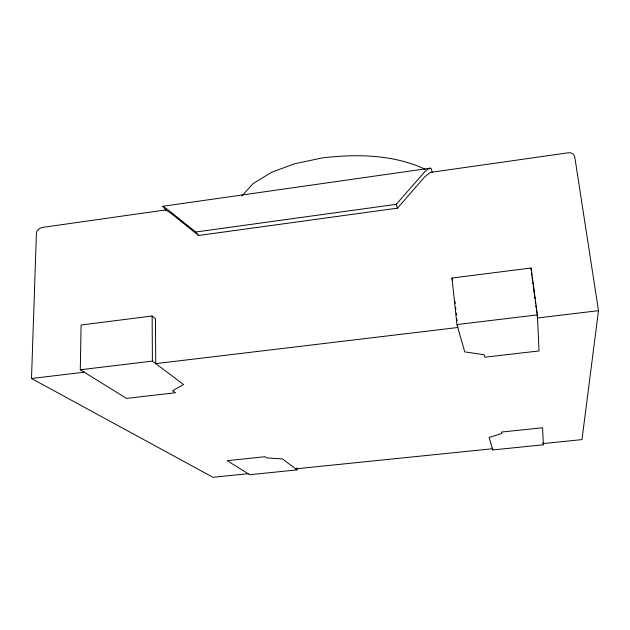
<?xml version="1.0" encoding="UTF-8"?>
<svg xmlns="http://www.w3.org/2000/svg" width="630" height="630" viewBox="0 0 630 630"><rect width="100%" height="100%" fill="white"/><g stroke="black" fill="none" stroke-linecap="round" stroke-linejoin="round"><path stroke-width="0.94" d="M80.286 369.771L152.397 361.116L183.55 384.536L172.612 390.71L175.494 392.766L126.528 398.396L80.286 369.771L81.089 325.001L152.145 316.008L155.452 318.859L155.752 363.628L457.797 327.505L457.482 324.615M248.165 473.697L212.956 477.296L31.5 378.496L36.414 233.281C36.642 229.383 40.785 227.406 44.242 227.154L165.863 209.892L170.368 212.845L198.592 235.486L397.514 208.136L424.644 176.896L430.432 172.415L567.559 152.893C570.693 152.019 574.458 153.838 574.812 157.287L598.5 310.669L581.978 439.606L543.304 443.559M165.863 209.892L166.375 210.735L162.776 206.293L167.296 209.231L195.709 232.013L396.215 204.333L425.226 171.242L428.203 168.95L430.377 168.163L431.4 168.982L432.204 172.21M241.881 195.946L253.063 183.598L271.75 172.234L294.816 163.721L322.292 157.917C356.218 153.917 391.994 154.311 423.659 168.572L425.163 169.242M162.776 206.293L430.377 168.163M451.986 278.027L531.106 268.01L537.382 314.898L539.044 350.949L484.761 357.194L484.218 354.761L464.751 351.894L456.955 324.552L451.986 278.027L452.639 280.507M456.955 324.552L537.382 314.898M31.5 378.496L84.192 372.188M598.5 310.669L537.524 317.969L537.138 315.055M295.667 468.846L492.384 448.757M297.053 469.893L249.795 474.713L227.115 460.672L265.025 456.711L266.687 457.892L282.468 458.923L297.053 469.893L296.95 467.956M492.715 449.946L543.359 444.78L542.58 427.754L501.574 432.038L501.889 433.409L489.163 437.48L492.715 449.946L492.502 448.024M195.709 232.013L198.592 235.486M396.215 204.333L397.514 208.136M531.429 272.404L531.815 275.31M532.074 277.255L532.468 280.161M532.728 282.098L532.988 284.036M533.24 285.981L534.279 293.73M534.539 295.667L534.933 298.581M535.193 300.518L535.579 303.424M535.839 305.361L536.224 308.275M536.484 310.212L536.878 313.118M543.115 442.851L543.359 444.78M455.017 301.534L455.222 303.455M455.632 307.306L455.837 309.228M456.254 313.079L456.459 315M456.868 318.843L457.073 320.772M531.106 268.01L531.248 270.577M152.145 316.008L152.397 361.116"/></g></svg>
